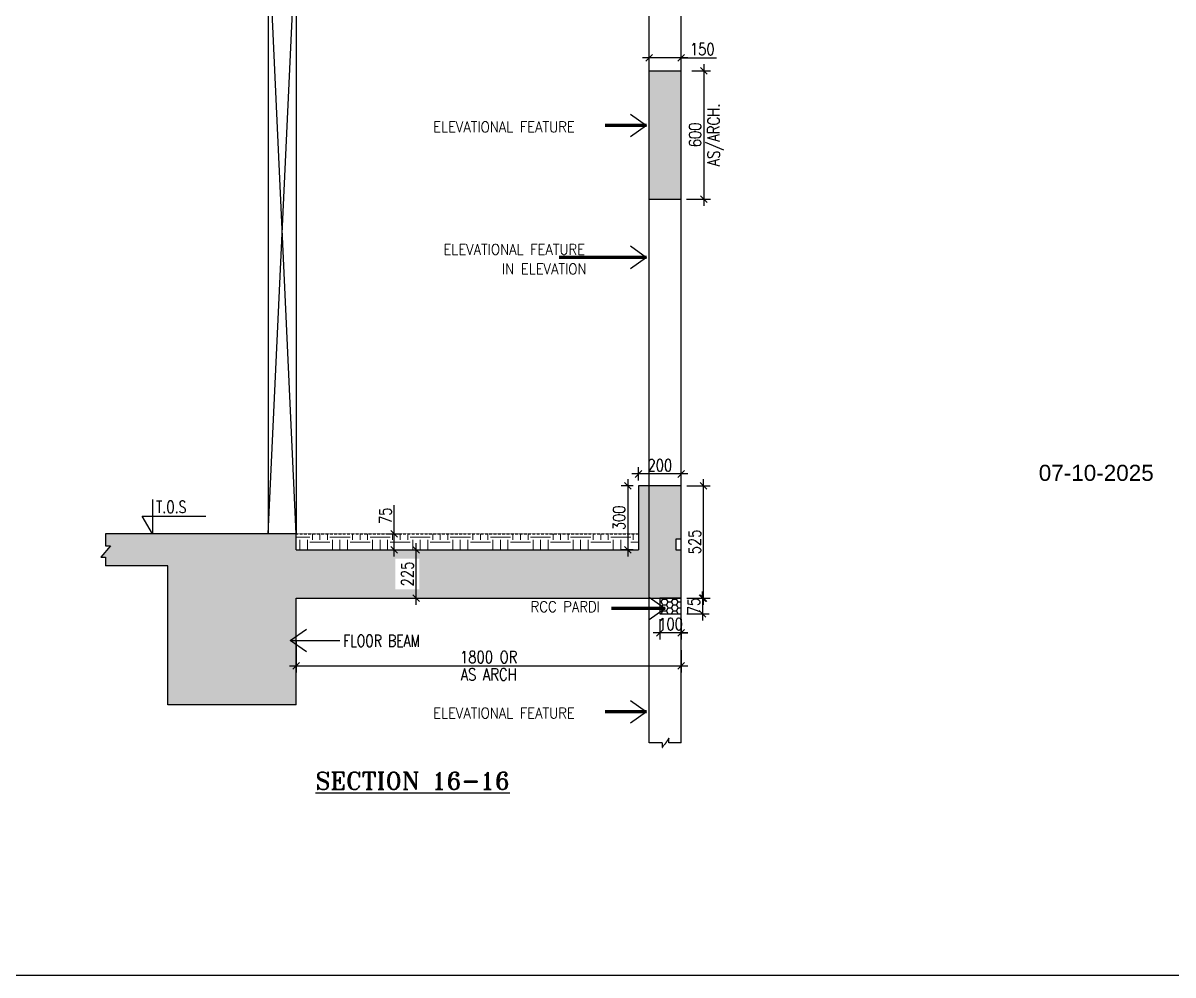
# Model space of a CAD drawing. Header units: millimetres. Extents: x 2061841 to 105821645, y -77612 to 48520811.
# Drawn here: x 2488220 to 2509721, y -2790 to 15017 of the extents above; entities that cross this region are included whole.
import ezdxf

# ---------------------------------------------------------------- set-up
doc = ezdxf.new("R2010")
doc.units = ezdxf.units.MM
doc.header["$LTSCALE"] = 10
doc.header["$MEASUREMENT"] = 0
for name, pattern in [('$0$HIDDEN', [0.375, 0.25, -0.125]), ('E21yeHUG$0$0', [0]), ('HIDDEN', [0.375, 0.25, -0.125])]:
    doc.linetypes.add(name, pattern=pattern)
for name, color, linetype in [('A-ANNO-TEXT', 150, 'Continuous'), ('A-HATCH', 8, 'Continuous'), ('BORDER', 5, 'Continuous'), ('S-BEAM', 4, 'Continuous'), ('S-BEAM SIZE', 2, 'Continuous'), ('S-BEAM-1', 4, 'Continuous'), ('S-COL.NO', 1, 'Continuous'), ('S-DIM', 7, 'Continuous'), ('S-SHADED', 252, 'Continuous'), ('S-TEXT', 2, 'Continuous'), ('VIN_BEAM', 4, 'Continuous')]:
    doc.layers.add(name, color=color, linetype=linetype)
doc.layers.add('VIN SUNK HATCH', color=8, linetype='Continuous', lineweight=0)
doc.styles.add('200', font='romand.shx', dxfattribs={"width": 0.8, "height": 225})
doc.styles.add('ARIAL', font='arial.ttf')
doc.styles.add('RD', font='romand.shx', dxfattribs={"width": 0.9, "height": 225})
doc.styles.add('RT', font='romant.shx', dxfattribs={"height": 250})
doc.styles.add('Text 100', font='romans.shx', dxfattribs={"width": 0.7, "height": 100})
doc.dimstyles.new('GR1', dxfattribs={"dimtxt": 225, "dimasz": 125, "dimexe": 125, "dimexo": 100, "dimgap": 50, "dimtad": 1, "dimdec": 0, "dimzin": 3, "dimdsep": 46, "dimtxsty": '200', "dimblk1": 'OBLIQUE', "dimblk2": 'OBLIQUE', "dimsah": 1, "dimcen": 0.0625, "dimdle": 125, "dimclrd": 3, "dimclre": 3, "dimclrt": 2, "dimadec": 0, "dimazin": 0, "dimtfac": 1, "dimtdec": 0, "dimtix": 1, "dimtmove": 0, "dimatfit": 3, "dimfxl": 1, "dimtolj": 1, "dimtzin": 0, "dimarcsym": 0})
doc.dimstyles.new('SCALE 100', dxfattribs={"dimtxt": 100, "dimasz": 75, "dimexe": 50, "dimexo": 50, "dimgap": 40, "dimtad": 1, "dimdec": 0, "dimzin": 1, "dimdsep": 46, "dimtxsty": 'Text 100', "dimblk": 'OBLIQUE', "dimcen": 1, "dimclrd": 3, "dimclre": 3, "dimclrt": 2, "dimadec": 0, "dimazin": 0, "dimtfac": 1, "dimtdec": 0, "dimtofl": 0, "dimtmove": 1, "dimatfit": 3, "dimldrblk": 'OPEN90', "dimfxl": 1, "dimtolj": 1, "dimtzin": 0, "dimarcsym": 0})

# ---------------------------------------------------------------- blocks, each defined once
blk = doc.blocks.new('_Oblique')
at = {"color": 0, "linetype": 'ByBlock', "lineweight": -2}
blk.add_line((-0.5, -0.5), (0.5, 0.5), dxfattribs=at)
blk = doc.blocks.new('*D165')
at = {"layer": 'Defpoints', "color": 0, "transparency": 16777216}
for p in [(2499927, 14363), (2499927, 14124), (2500527, 14124)]:
    blk.add_point(p, dxfattribs=at)
at = {"layer": 'S-DIM', "color": 3, "lineweight": -2, "transparency": 16777216}
for p, q in [((2499927, 14224), (2499927, 14488)), ((2500527, 14224), (2500527, 14488))]:
    blk.add_line(p, q, dxfattribs=at)
at = {"layer": 'S-DIM', "color": 3, "linetype": 'E21yeHUG$0$0', "lineweight": -2, "transparency": 16777216}
for p, q in [((2500652, 14363), (2499802, 14363)), ((2500527, 14363), (2501189, 14363))]:
    blk.add_line(p, q, dxfattribs=at)
at = {"layer": 'S-DIM', "color": 3, "linetype": 'ByBlock', "lineweight": -2, "transparency": 16777216, "xscale": 125, "yscale": 125, "zscale": 125, "rotation": 180}
blk.add_blockref('_Oblique', (2499927, 14363), dxfattribs=at)
at = {"layer": 'S-DIM', "color": 3, "linetype": 'ByBlock', "lineweight": -2, "transparency": 16777216, "xscale": 125, "yscale": 125, "zscale": 125}
blk.add_blockref('_Oblique', (2500527, 14363), dxfattribs=at)
at = {"layer": 'S-DIM', "color": 2, "transparency": 16777216, "insert": (2500920, 14526), "char_height": 225, "attachment_point": 5, "style": '200'}
blk.add_mtext('\\A1;150', dxfattribs=at)
blk = doc.blocks.new('*D166')
at = {"layer": 'Defpoints', "color": 0, "transparency": 16777216}
for p in [(2500627, 14124), (2500527, 11724), (2500947, 11724)]:
    blk.add_point(p, dxfattribs=at)
at = {"layer": 'S-DIM', "color": 3, "linetype": 'E21yeHUG$0$0', "lineweight": -2, "transparency": 16777216}
blk.add_line((2500947, 14249), (2500947, 11599), dxfattribs=at)
at = {"layer": 'S-DIM', "color": 3, "lineweight": -2, "transparency": 16777216}
for p, q in [((2500727, 14124), (2501072, 14124)), ((2500627, 11724), (2501072, 11724))]:
    blk.add_line(p, q, dxfattribs=at)
at = {"layer": 'S-DIM', "color": 3, "linetype": 'ByBlock', "lineweight": -2, "transparency": 16777216, "xscale": 125, "yscale": 125, "zscale": 125}
for p, rotation in [((2500947, 14124), 90), ((2500947, 11724), 270)]:
    blk.add_blockref('_Oblique', p, dxfattribs=dict(at, rotation=rotation))
at = {"layer": 'S-DIM', "color": 2, "transparency": 16777216, "char_height": 225, "attachment_point": 5, "rotation": 90, "style": '200'}
for s, insert in [('\\A1;AS/ARCH.', (2501169, 12924)), ('\\A1;600', (2500785, 12924))]:
    blk.add_mtext(s, dxfattribs=dict(at, insert=insert))
blk = doc.blocks.new('*D167')
at = {"layer": 'Defpoints', "color": 0, "transparency": 16777216}
for p in [(2493327, 3561), (2500527, 3383), (2500527, 2995)]:
    blk.add_point(p, dxfattribs=at)
at = {"layer": 'S-DIM', "color": 3, "lineweight": -2, "transparency": 16777216}
for p, q in [((2493327, 3461), (2493327, 2870)), ((2500527, 3283), (2500527, 2870))]:
    blk.add_line(p, q, dxfattribs=at)
at = {"layer": 'S-DIM', "color": 3, "linetype": 'E21yeHUG$0$0', "lineweight": -2, "transparency": 16777216}
blk.add_line((2493202, 2995), (2500652, 2995), dxfattribs=at)
at = {"layer": 'S-DIM', "color": 3, "linetype": 'ByBlock', "lineweight": -2, "transparency": 16777216, "xscale": 125, "yscale": 125, "zscale": 125, "rotation": 180}
blk.add_blockref('_Oblique', (2493327, 2995), dxfattribs=at)
at = {"layer": 'S-DIM', "color": 3, "linetype": 'ByBlock', "lineweight": -2, "transparency": 16777216, "xscale": 125, "yscale": 125, "zscale": 125}
blk.add_blockref('_Oblique', (2500527, 2995), dxfattribs=at)
at = {"layer": 'S-DIM', "color": 2, "transparency": 16777216, "char_height": 225, "attachment_point": 5, "style": '200'}
for s, insert in [('\\A1;1800 OR', (2496927, 3157)), ('\\A1;AS ARCH', (2496927, 2832))]:
    blk.add_mtext(s, dxfattribs=dict(at, insert=insert))
blk = doc.blocks.new('*D168')
at = {"layer": 'Defpoints', "color": 0, "transparency": 16777216}
for p in [(2494958, 5461), (2495158, 5461), (2494958, 5161)]:
    blk.add_point(p, dxfattribs=at)
at = {"layer": 'S-DIM', "color": 3, "linetype": 'E21yeHUG$0$0', "lineweight": -2, "transparency": 16777216}
for p, q in [((2495158, 5461), (2495158, 5996)), ((2495158, 5036), (2495158, 5586))]:
    blk.add_line(p, q, dxfattribs=at)
at = {"layer": 'S-DIM', "color": 3, "lineweight": -2, "transparency": 16777216}
for p, q in [((2495058, 5461), (2495283, 5461)), ((2495058, 5161), (2495283, 5161))]:
    blk.add_line(p, q, dxfattribs=at)
at = {"layer": 'S-DIM', "color": 3, "linetype": 'ByBlock', "lineweight": -2, "transparency": 16777216, "xscale": 125, "yscale": 125, "zscale": 125}
for p, rotation in [((2495158, 5461), 90), ((2495158, 5161), 270)]:
    blk.add_blockref('_Oblique', p, dxfattribs=dict(at, rotation=rotation))
at = {"layer": 'S-DIM', "color": 2, "transparency": 16777216, "insert": (2494996, 5800), "char_height": 225, "attachment_point": 5, "rotation": 90, "style": '200'}
blk.add_mtext('\\A1;75', dxfattribs=at)
blk = doc.blocks.new('*D169')
at = {"layer": 'Defpoints', "color": 0, "transparency": 16777216}
for p in [(2495294, 5161), (2495570, 5161), (2495294, 4261)]:
    blk.add_point(p, dxfattribs=at)
at = {"layer": 'S-DIM', "color": 3, "lineweight": -2, "transparency": 16777216}
for p, q in [((2495394, 5161), (2495695, 5161)), ((2495394, 4261), (2495695, 4261))]:
    blk.add_line(p, q, dxfattribs=at)
at = {"layer": 'S-DIM', "color": 3, "linetype": 'E21yeHUG$0$0', "lineweight": -2, "transparency": 16777216}
blk.add_line((2495570, 4136), (2495570, 5286), dxfattribs=at)
at = {"layer": 'S-DIM', "color": 3, "linetype": 'ByBlock', "lineweight": -2, "transparency": 16777216, "xscale": 125, "yscale": 125, "zscale": 125}
for p, rotation in [((2495570, 5161), 90), ((2495570, 4261), 270)]:
    blk.add_blockref('_Oblique', p, dxfattribs=dict(at, rotation=rotation))
at = {"layer": 'S-DIM', "color": 2, "transparency": 16777216, "insert": (2495407, 4711), "char_height": 225, "attachment_point": 5, "rotation": 90, "style": '200'}
blk.add_mtext('\\A1;225', dxfattribs=at)
blk = doc.blocks.new('*D248')
at = {"layer": 'Defpoints', "color": 0, "transparency": 16777216}
for p in [(2499727, 6361), (2499526, 5161), (2499727, 5161)]:
    blk.add_point(p, dxfattribs=at)
at = {"layer": 'S-DIM', "color": 3, "linetype": 'E21yeHUG$0$0', "lineweight": -2, "transparency": 16777216}
blk.add_line((2499526, 6486), (2499526, 5036), dxfattribs=at)
at = {"layer": 'S-DIM', "color": 3, "lineweight": -2, "transparency": 16777216}
for p, q in [((2499627, 6361), (2499401, 6361)), ((2499627, 5161), (2499401, 5161))]:
    blk.add_line(p, q, dxfattribs=at)
at = {"layer": 'S-DIM', "color": 3, "linetype": 'ByBlock', "lineweight": -2, "transparency": 16777216, "xscale": 125, "yscale": 125, "zscale": 125}
for p, rotation in [((2499526, 6361), 90), ((2499526, 5161), 270)]:
    blk.add_blockref('_Oblique', p, dxfattribs=dict(at, rotation=rotation))
at = {"layer": 'S-DIM', "color": 2, "transparency": 16777216, "insert": (2499364, 5761), "char_height": 225, "attachment_point": 5, "rotation": 90, "style": '200'}
blk.add_mtext('\\A1;300', dxfattribs=at)
blk = doc.blocks.new('*D249')
at = {"layer": 'Defpoints', "color": 0, "transparency": 16777216}
for p in [(2500529, 6361), (2500942, 6361), (2500529, 4261)]:
    blk.add_point(p, dxfattribs=at)
at = {"layer": 'S-DIM', "color": 3, "linetype": 'E21yeHUG$0$0', "lineweight": -2, "transparency": 16777216}
blk.add_line((2500942, 4136), (2500942, 6486), dxfattribs=at)
at = {"layer": 'S-DIM', "color": 3, "lineweight": -2, "transparency": 16777216}
for p, q in [((2500629, 6361), (2501067, 6361)), ((2500629, 4261), (2501067, 4261))]:
    blk.add_line(p, q, dxfattribs=at)
at = {"layer": 'S-DIM', "color": 3, "linetype": 'ByBlock', "lineweight": -2, "transparency": 16777216, "xscale": 125, "yscale": 125, "zscale": 125}
for p, rotation in [((2500942, 6361), 90), ((2500942, 4261), 270)]:
    blk.add_blockref('_Oblique', p, dxfattribs=dict(at, rotation=rotation))
at = {"layer": 'S-DIM', "color": 2, "transparency": 16777216, "insert": (2500780, 5311), "char_height": 225, "attachment_point": 5, "rotation": 90, "style": '200'}
blk.add_mtext('\\A1;525', dxfattribs=at)
blk = doc.blocks.new('*D250')
at = {"layer": 'Defpoints', "color": 0, "transparency": 16777216}
for p in [(2500530, 4261), (2500530, 3963), (2500924, 3963)]:
    blk.add_point(p, dxfattribs=at)
at = {"layer": 'S-DIM', "color": 3, "linetype": 'E21yeHUG$0$0', "lineweight": -2, "transparency": 16777216}
for p, q in [((2500924, 4386), (2500924, 3838)), ((2500924, 4261), (2500924, 4386)), ((2500924, 3963), (2500924, 3838))]:
    blk.add_line(p, q, dxfattribs=at)
at = {"layer": 'S-DIM', "color": 3, "lineweight": -2, "transparency": 16777216}
for p, q in [((2500630, 4261), (2501049, 4261)), ((2500630, 3963), (2501049, 3963))]:
    blk.add_line(p, q, dxfattribs=at)
at = {"layer": 'S-DIM', "color": 3, "linetype": 'ByBlock', "lineweight": -2, "transparency": 16777216, "xscale": 125, "yscale": 125, "zscale": 125}
for p, rotation in [((2500924, 4261), 270), ((2500924, 3963), 90)]:
    blk.add_blockref('_Oblique', p, dxfattribs=dict(at, rotation=rotation))
at = {"layer": 'S-DIM', "color": 2, "transparency": 16777216, "insert": (2500761, 4112), "char_height": 225, "attachment_point": 5, "rotation": 90, "style": '200'}
blk.add_mtext('\\A1;75', dxfattribs=at)
blk = doc.blocks.new('*D251')
at = {"layer": 'Defpoints', "color": 0, "transparency": 16777216}
for p in [(2499727, 6581), (2499727, 6361), (2500527, 6361)]:
    blk.add_point(p, dxfattribs=at)
at = {"layer": 'S-DIM', "color": 3, "lineweight": -2, "transparency": 16777216}
for p, q in [((2499727, 6461), (2499727, 6706)), ((2500527, 6461), (2500527, 6706))]:
    blk.add_line(p, q, dxfattribs=at)
at = {"layer": 'S-DIM', "color": 3, "linetype": 'E21yeHUG$0$0', "lineweight": -2, "transparency": 16777216}
blk.add_line((2500652, 6581), (2499602, 6581), dxfattribs=at)
at = {"layer": 'S-DIM', "color": 3, "linetype": 'ByBlock', "lineweight": -2, "transparency": 16777216, "xscale": 125, "yscale": 125, "zscale": 125, "rotation": 180}
blk.add_blockref('_Oblique', (2499727, 6581), dxfattribs=at)
at = {"layer": 'S-DIM', "color": 3, "linetype": 'ByBlock', "lineweight": -2, "transparency": 16777216, "xscale": 125, "yscale": 125, "zscale": 125}
blk.add_blockref('_Oblique', (2500527, 6581), dxfattribs=at)
at = {"layer": 'S-DIM', "color": 2, "transparency": 16777216, "insert": (2500127, 6744), "char_height": 225, "attachment_point": 5, "style": '200'}
blk.add_mtext('\\A1;200', dxfattribs=at)
blk = doc.blocks.new('*D1098')
at = {"layer": 'Defpoints', "color": 0, "transparency": 16777216}
for p in [(2500127, 3963), (2500527, 3963), (2500127, 3611)]:
    blk.add_point(p, dxfattribs=at)
at = {"layer": 'S-DIM', "color": 3, "lineweight": -2, "transparency": 16777216}
for p, q in [((2500127, 3863), (2500127, 3486)), ((2500527, 3863), (2500527, 3486))]:
    blk.add_line(p, q, dxfattribs=at)
at = {"layer": 'S-DIM', "color": 3, "linetype": 'E21yeHUG$0$0', "lineweight": -2, "transparency": 16777216}
for p, q in [((2500652, 3611), (2500002, 3611)), ((2500127, 3611), (2500002, 3611)), ((2500527, 3611), (2500652, 3611))]:
    blk.add_line(p, q, dxfattribs=at)
at = {"layer": 'S-DIM', "color": 3, "linetype": 'ByBlock', "lineweight": -2, "transparency": 16777216, "xscale": 125, "yscale": 125, "zscale": 125}
blk.add_blockref('_Oblique', (2500127, 3611), dxfattribs=at)
at = {"layer": 'S-DIM', "color": 3, "linetype": 'ByBlock', "lineweight": -2, "transparency": 16777216, "xscale": 125, "yscale": 125, "zscale": 125, "rotation": 180}
blk.add_blockref('_Oblique', (2500527, 3611), dxfattribs=at)
at = {"layer": 'S-DIM', "color": 2, "transparency": 16777216, "insert": (2500327, 3774), "char_height": 225, "attachment_point": 5, "style": '200'}
blk.add_mtext('\\A1;100', dxfattribs=at)

msp = doc.modelspace()

# ---------------------------------------------------------------- hatches: boundary and pattern name
h = msp.add_hatch()
h.set_pattern_fill('ANGLE', color=256)
h.set_pattern_definition([(0, (2360788.1604, 555.232), (0, 6.985), [5.08, -1.905]), (90, (2360788.1604, 555.232), (-6.985, 4e-16), [5.08, -1.905])])
h.paths.add_polyline_path([(2494800.3, 13858.5), (2494800.3, 14315.8), (2494484.8, 14315.8), (2494484.8, 13858.5)], flags=9)
h.paths.add_polyline_path([(2495053.5, 13779.1), (2495053.5, 14387.5), (2494738, 14387.5), (2494738, 13779.1)], flags=9)
h = msp.add_hatch()
h.set_pattern_fill('ANGLE', color=256)
h.set_pattern_definition([(0, (2118312.277, 19535.3696), (0, 6.985), [5.08, -1.905]), (90, (2118312.277, 19535.3696), (-6.985, 4e-16), [5.08, -1.905])])
h.paths.add_polyline_path([(2506416.3, 13858.5), (2506416.3, 14315.8), (2506731.8, 14315.8), (2506731.8, 13858.5)], flags=9)
h.paths.add_polyline_path([(2506163.2, 13779.1), (2506163.2, 14387.5), (2506478.6, 14387.5), (2506478.6, 13779.1)], flags=9)
at = {"layer": 'A-HATCH', "transparency": 33554534}
h = msp.add_hatch(dxfattribs=at)
h.set_pattern_fill('HONEY', color=256, scale=20, angle=180)
h.set_pattern_definition([(0, (-7364856.78, -264890.99), (95.25, 54.9926129), [63.5, -127]), (120, (-7364856.78, -264890.99), (-95.2499998, 54.99261326), [63.5, -127]), (60, (-7364856.78, -264890.99), (2e-07, 109.98522616), [-127, 63.5])])
h.paths.add_polyline_path([(2500126.6, 4261.1), (2500526.6, 4261.1), (2500526.6, 3963), (2500126.6, 3963), (2500126.6, 4261.1)], is_closed=False)
at = {"layer": 'S-SHADED'}
h = msp.add_hatch(color=256, dxfattribs=at)
h.dxf.hatch_style = 1
h.paths.add_polyline_path([(2500526.9, 14124.3), (2499926.9, 14124.3), (2499926.9, 11724.3), (2500526.9, 11724.3), (2500526.9, 14124.3)])
h = msp.add_hatch(color=256, dxfattribs=at)
h.dxf.hatch_style = 1
h.paths.add_polyline_path([(2489763.6, 5461.1), (2489763.6, 5238.5), (2489858.9, 5238.5), (2489675.5, 5027.1), (2489764.8, 5027.1), (2489764.8, 4861.1), (2490926.9, 4861.1), (2490926.9, 2261.1), (2493326.9, 2261.1), (2493326.9, 4261.1), (2499926.9, 4261.1), (2499926.9, 6361.1), (2499726.9, 6361.1), (2499726.9, 5161.1), (2493326.9, 5161.1), (2493326.9, 5461.1), (2489763.6, 5461.1)])
h.paths.add_polyline_path([(2495182.5, 4423.5), (2495182.5, 4998.8), (2495632.5, 4998.8), (2495632.5, 4423.5)], flags=16)
h = msp.add_hatch(color=256, dxfattribs=at)
h.dxf.hatch_style = 1
h.paths.add_polyline_path([(2500526.6, 5161.1), (2500426.6, 5161.1), (2500426.6, 5361.1), (2500526.6, 5361.1), (2500526.6, 6361.1), (2499926.9, 6361.1), (2499926.9, 4261.1), (2500126.6, 4261.1), (2500526.6, 4261.1), (2500526.6, 5161.1)])
at = {"layer": 'VIN SUNK HATCH'}
h = msp.add_hatch(dxfattribs=at)
h.set_pattern_fill('EARTH', color=8, scale=1500, angle=360)
h.set_pattern_definition([(0, (843208.64, -235353.6), (375, 375), [375, -375]), (0, (843208.64, -235212.97), (375, 375), [375, -375]), (0, (843208.64, -235072.34), (375, 375), [375, -375]), (90, (843255.52, -235025.47), (-375, 375), [375, -375]), (90, (843396.14, -235025.47), (-375, 375), [375, -375]), (90, (843536.77, -235025.47), (-375, 375), [375, -375])])
h.paths.add_polyline_path([(2499726.9, 5161.1), (2499726.9, 5461.1), (2493326.9, 5461.1), (2493326.9, 5161.1)])

# ---------------------------------------------------------------- linework, layer by layer
at = {"layer": 'BORDER'}
msp.add_lwpolyline([(2432870.4, -2789.9), (2522870.4, -2789.9), (2522870.4, 57210.1), (2432870.4, 57210.1)], close=True, dxfattribs=at)
at = {"layer": 'S-BEAM', "color": 6, "linetype": 'HIDDEN', "ltscale": 0.8}
msp.add_line((2493326.9, 5461.1, -643584.3), (2499726.9, 5461.1, -643584.3), dxfattribs=at)
at = {"layer": 'S-BEAM SIZE', "color": 6}
for p, q in [((2492802.4, 16661.1, -643584.3), (2492802.4, 5461.1, -643584.3)), ((2492802.4, 5461.1, -643584.3), (2493324.6, 16661.1, -643584.3)), ((2493326.9, 5461.1, -643584.3), (2492811.2, 16661.1, -643584.3))]:
    msp.add_line(p, q, dxfattribs=at)
at = {"layer": 'S-BEAM-1', "color": 6}
msp.add_line((2493324.6, 16661.1, -643584.3), (2493324.6, 5461.1, -643584.3), dxfattribs=at)
at = {"layer": 'S-BEAM-1'}
for p, q in [((2499926.9, 11724.3, -643584.3), (2499926.9, 14124.3, -643584.3)), ((2499926.9, 14124.3, -643584.3), (2500526.9, 14124.3, -643584.3)), ((2500526.9, 11724.3, -643584.3), (2500526.9, 14124.3, -643584.3)), ((2499926.9, 11724.3, -643584.3), (2500526.9, 11724.3, -643584.3)), ((2499726.9, 6361.1, -643584.3), (2499726.9, 5161.1, -643584.3)), ((2500526.6, 6361.1, -643584.3), (2499726.9, 6361.1, -643584.3)), ((2500526.6, 5361.1, -643584.3), (2500526.6, 6361.1, -643584.3)), ((2493326.9, 5461.1, -643584.3), (2489763.6, 5461.1, -643584.3)), ((2489763.6, 5461.1, -643584.3), (2489763.6, 5238.5, -643584.3)), ((2493326.9, 5161.1, -643584.3), (2493326.9, 5461.1, -643584.3)), ((2489858.9, 5238.5, -643584.3), (2489675.5, 5027.1, -643584.3)), ((2489763.6, 5238.5, -643584.3), (2489858.9, 5238.5, -643584.3)), ((2493326.9, 5161.1, -643584.3), (2499726.9, 5161.1, -643584.3)), ((2500526.6, 4261.1, -643584.3), (2500526.6, 5161.1, -643584.3)), ((2489675.5, 5027.1, -643584.3), (2489764.8, 5027.1, -643584.3)), ((2489764.8, 5027.1, -643584.3), (2489764.8, 4861.1, -643584.3)), ((2490926.9, 4861.1, -643584.3), (2489764.8, 4861.1, -643584.3)), ((2490926.9, 2261.1, -643584.3), (2490926.9, 4861.1, -643584.3)), ((2493326.9, 2261.1, -643584.3), (2493326.9, 4261.1, -643584.3)), ((2493326.9, 4261.1, -643584.3), (2500526.9, 4261.1, -643584.3)), ((2493326.9, 2261.1, -643584.3), (2490926.9, 2261.1, -643584.3))]:
    msp.add_line(p, q, dxfattribs=at)
at = {"layer": 'S-BEAM-1', "color": 1, "ltscale": 0.1, "elevation": -643584.3}
msp.add_lwpolyline([(2490642.8, 6104.3), (2490642.8, 5461.1), (2490448.7, 5793.9), (2491637, 5793.9)], dxfattribs=at)
at = {"layer": 'S-BEAM-1', "elevation": -643584.3}
for points in [[(2500526.6, 5361.1), (2500426.6, 5361.1), (2500426.6, 5161.1), (2500526.6, 5161.1)], [(2500526.6, 3963), (2500526.6, 4261.1), (2500126.6, 4261.1), (2500126.6, 3963), (2500526.6, 3963)]]:
    msp.add_lwpolyline(points, dxfattribs=at)
at = {"layer": 'VIN_BEAM', "color": 33, "linetype": '$0$HIDDEN'}
for p, q in [((2499926.9, 1551.9, -887242.3), (2499926.9, 21980.9, -887242.3)), ((2500526.9, 1551.9, -643584.3), (2500526.9, 20761.1, -643584.3)), ((2500172.6, 1551.9, -887242.3), (2499926.9, 1551.9, -887242.3)), ((2500296.4, 1641.4, -887242.3), (2500172.6, 1459.5, -887242.3)), ((2500172.6, 1551.9, -887242.3), (2500172.6, 1459.5, -887242.3)), ((2500296.4, 1551.9, -887242.3), (2500296.4, 1641.4, -887242.3)), ((2500526.9, 1551.9, -887242.3), (2500296.4, 1551.9, -887242.3))]:
    msp.add_line(p, q, dxfattribs=at)

# ---------------------------------------------------------------- texts
at = {"layer": 'A-ANNO-TEXT', "linetype": 'Continuous', "style": 'ARIAL'}
msp.add_text('07-10-2025', height=300.87, dxfattribs=at).set_placement((2507211, 6452.2, 1))
at = {"layer": 'S-COL.NO', "style": 'RT'}
msp.add_text('%%USECTION 16-16', height=325, dxfattribs=at).set_placement((2493688.1, 679.6, -643584.3))
at = {"layer": 'S-TEXT', "color": 2, "style": 'RD'}
for s, height, width, p in [('ELEVATIONAL FEATURE  ', 200, 0.9, (2495889.9, 12973.4, -2574337.2)), ('ELEVATIONAL FEATURE  ', 200, 0.9, (2496082.1, 10680.9, -399926.3)), ('IN ELEVATION', 200, 0.9, (2497173.8, 10315.7, -399926.3)), ('T.O.S', 225, 0.75, (2490710.2, 5853.1, -643584.3)), ('RCC PARDI', 200, 0.9, (2497711.6, 3998.5, -399926.3)), ('FLOOR BEAM', 225, 0.75, (2494207.5, 3349, -643584.3)), ('ELEVATIONAL FEATURE  ', 200, 0.9, (2495889.9, 2008.3, -2574337.2))]:
    msp.add_text(s, height=height, dxfattribs=dict(at, width=width)).set_placement(p)

# ---------------------------------------------------------------- dimensions: what is measured, and where the dimension line sits
at = {"layer": 'S-DIM', "linetype": 'E21yeHUG$0$0'}
dim = msp.add_linear_dim(base=(2499926.9, 14363.1, -643584.3), p1=(2500526.9, 14124.3, -643584.3), p2=(2499926.9, 14124.3, -643584.3), dimstyle='GR1', override={"dimlfac": 0.25, "dimtxsty": '200', "dimfxl": 125}, dxfattribs=at)
dim.commit()
dim.dimension.update_dxf_attribs({"geometry": '*D165', "text_midpoint": (2500920.5, 14363.1, -643584.3), "dimtype": 160})
dim = msp.add_linear_dim(base=(2500947.3, 11724.3, -643584.3), p1=(2500626.9, 14124.3, -643584.3), p2=(2500526.9, 11724.3, -643584.3), angle=90, text='600\\XAS/ARCH.', dimstyle='GR1', override={"dimlfac": 0.25, "dimtxsty": '200', "dimfxl": 125}, dxfattribs=at)
dim.commit()
dim.dimension.update_dxf_attribs({"geometry": '*D166', "text_midpoint": (2500947.3, 12924.3, -643584.3)})
for base, p1, p2, picture, middle in [((2499726.9, 6581), (2500526.6, 6361.1), (2499726.9, 6361.1), '*D251', (2500126.7, 6743.5)), ((2500126.6, 3611.2), (2500526.6, 3963), (2500126.6, 3963), '*D1098', (2500326.6, 3773.7))]:
    dim = msp.add_linear_dim(base=base, p1=p1, p2=p2, dimstyle='GR1', override={"dimlfac": 0.25, "dimtxsty": '200', "dimfxl": 125}, dxfattribs=at)
    dim.commit()
    dim.dimension.update_dxf_attribs({"geometry": picture, "text_midpoint": middle})
for base, p1, p2, override, picture, middle in [((2499526.3, 5161.1, -643584.3), (2499726.9, 6361.1, -643584.3), (2499726.9, 5161.1, -643584.3), {"dimlfac": 0.25, "dimfxl": 125}, '*D248', (2499363.8, 5761.1, -643584.3)), ((2500942.2, 6361.1, -643584.3), (2500528.9, 4261.1, -643584.3), (2500528.9, 6361.1, -643584.3), {"dimlfac": 0.25, "dimfxl": 125}, '*D249', (2500779.7, 5311.1, -643584.3)), ((2495570, 5161.1, -643584.3), (2495294.5, 4261.1, -643584.3), (2495294.5, 5161.1, -643584.3), {"dimlfac": 0.25, "dimfxl": 125}, '*D169', (2495407.5, 4711.1, -643584.3)), ((2500923.7, 3963, -643584.3), (2500529.7, 4261.1, -643584.3), (2500529.7, 3963, -643584.3), {"dimlfac": 0.25, "dimtxsty": '200', "dimfxl": 125}, '*D250', (2500761.2, 4112.1, -643584.3))]:
    dim = msp.add_linear_dim(base=base, p1=p1, p2=p2, angle=90, dimstyle='GR1', override=override, dxfattribs=at)
    dim.commit()
    dim.dimension.update_dxf_attribs({"geometry": picture, "text_midpoint": middle})
dim = msp.add_linear_dim(base=(2495158.5, 5461.1, -643584.3), p1=(2494958.5, 5161.1, -643584.3), p2=(2494958.5, 5461.1, -643584.3), angle=90, dimstyle='GR1', override={"dimlfac": 0.25, "dimfxl": 125}, dxfattribs=at)
dim.commit()
dim.dimension.update_dxf_attribs({"geometry": '*D168', "text_midpoint": (2495158.5, 5800, -643584.3), "dimtype": 160})
dim = msp.add_linear_dim(base=(2500526.9, 2994.6, -399926.3), p1=(2493326.9, 3561.1, -399926.3), p2=(2500526.9, 3382.9, -643584.3), text='<> OR\\X AS ARCH', dimstyle='GR1', override={"dimlfac": 0.25, "dimfxl": 125}, dxfattribs=at)
dim.commit()
dim.dimension.update_dxf_attribs({"geometry": '*D167', "text_midpoint": (2496926.9, 2994.6, -399926.3)})

# ---------------------------------------------------------------- leaders
at = {"layer": 'S-DIM'}
for points, override in [([(2499876.6, 13096.4, -887242.3), (2499101.6, 13096.4, -887242.3)], {"dimscale": 1, "dimtxt": 100, "dimasz": 300, "dimgap": 40, "dimtad": 1, "dimtxsty": 'Text 100', "dimclrd": 3, "dimfxl": 125, "dimlwd": 65534, "dimarcsym": 1}), ([(2499876.6, 10633.5, -887242.3), (2498242.1, 10633.5, -887242.3)], {"dimscale": 1, "dimtxt": 100, "dimasz": 300, "dimgap": 40, "dimtad": 1, "dimtxsty": 'Text 100', "dimclrd": 3, "dimfxl": 125, "dimlwd": 65534, "dimarcsym": 1}), ([(2500228.4, 4064.9, -887242.3), (2499222, 4064.9, -887242.3)], {"dimscale": 1, "dimtxt": 100, "dimasz": 300, "dimgap": 40, "dimtad": 1, "dimtxsty": 'Text 100', "dimclrd": 3, "dimfxl": 125, "dimlwd": 65534, "dimarcsym": 1}), ([(2493217.8, 3464.8, -643584.3), (2494146.6, 3464.8, -643584.3)], {"dimasz": 300}), ([(2499876.6, 2131.3, -887242.3), (2499101.6, 2131.3, -887242.3)], {"dimscale": 1, "dimtxt": 100, "dimasz": 300, "dimgap": 40, "dimtad": 1, "dimtxsty": 'Text 100', "dimclrd": 3, "dimfxl": 125, "dimlwd": 65534, "dimarcsym": 1})]:
    msp.add_leader(points, dimstyle='SCALE 100', override=override, dxfattribs=at)

doc.saveas('drawing.dxf')
